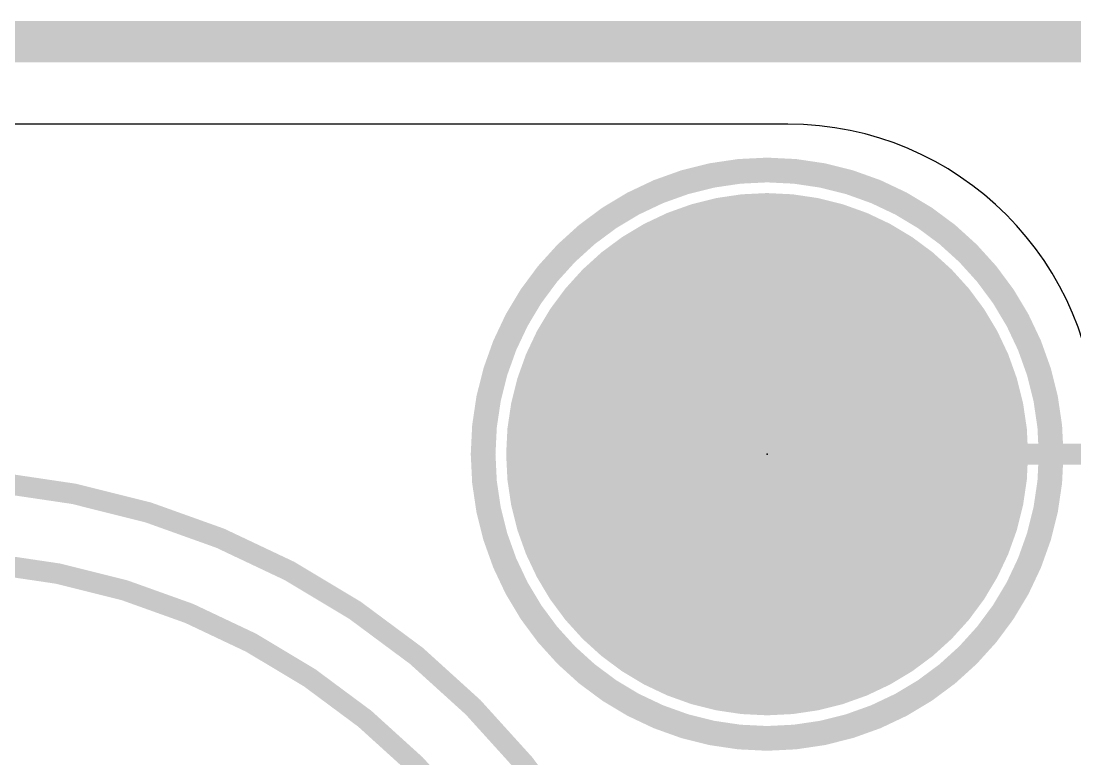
# Model space of a CAD drawing. Extents: x -5.8 to 38.5, y -8.1 to 30.4.
# Drawn here: x 18.77 to 25.26, y 10.19 to 14.73 of the extents above; entities that cross this region are included whole.
import ezdxf

# ---------------------------------------------------------------- set-up
doc = ezdxf.new("R2010")
doc.units = 0
for name, color, linetype in [('1', 12, 'CONTINUOUS'), ('16', 132, 'CONTINUOUS'), ('17', 110, 'CONTINUOUS'), ('20', 53, 'CONTINUOUS'), ('21', 40, 'CONTINUOUS'), ('22', 6, 'CONTINUOUS'), ('23', 53, 'CONTINUOUS'), ('51', 253, 'CONTINUOUS')]:
    doc.layers.add(name, color=color, linetype=linetype)

# ---------------------------------------------------------------- blocks, each defined once
blk = doc.blocks.new('ROUNDP')
at = {"const_width": 0.5}
blk.add_lwpolyline([(0, -0.25, 1), (0, 0.25, 1), (0, -0.25)], format="xyb", dxfattribs=at)

msp = doc.modelspace()

# ---------------------------------------------------------------- linework, layer by layer
at = {"layer": '1', "const_width": 0.254}
msp.add_lwpolyline([(25.654, 14.605), (3.048, 14.605)], dxfattribs=at)
at = {"layer": '16', "const_width": 0.254}
msp.add_lwpolyline([(25.908, 14.605), (3.175, 14.605)], dxfattribs=at)
at = {"layer": '20'}
msp.add_line((23.495, 14.097), (1.905, 14.097), dxfattribs=at)
msp.add_arc((23.495, 12.192), 1.905, 0, 90, dxfattribs=at)
at = {"layer": '21', "const_width": 0.1524}
msp.add_lwpolyline([(23.368, 10.315, 1), (23.368, 13.815, 1), (23.368, 10.315)], format="xyb", dxfattribs=at)
at = {"layer": '22', "const_width": 0.127}
for points in [[(18.161, 2.311, 1), (18.161, 11.913, 1), (18.161, 2.311)], [(18.161, 2.812, 1), (18.161, 11.412, 1), (18.161, 2.812)]]:
    msp.add_lwpolyline(points, format="xyb", dxfattribs=at)
at = {"layer": '23'}
msp.add_point((23.368, 12.065), dxfattribs=at)
at = {"layer": '51', "const_width": 0.13}
msp.add_lwpolyline([(23.368, 12.065), (32.811, 12.065)], dxfattribs=at)
at = {"layer": '51', "const_width": 0.065}
msp.add_lwpolyline([(23.368, 12.0975, 1), (23.368, 12.0325)], format="xyb", dxfattribs=at)

# ---------------------------------------------------------------- block references
at = {"layer": '17', "xscale": 3.216, "yscale": 3.216}
msp.add_blockref('ROUNDP', (23.368, 12.065), dxfattribs=at)
msp.add_blockref('ROUNDP', (23.368, 12.065), dxfattribs=at)

doc.saveas('drawing.dxf')
